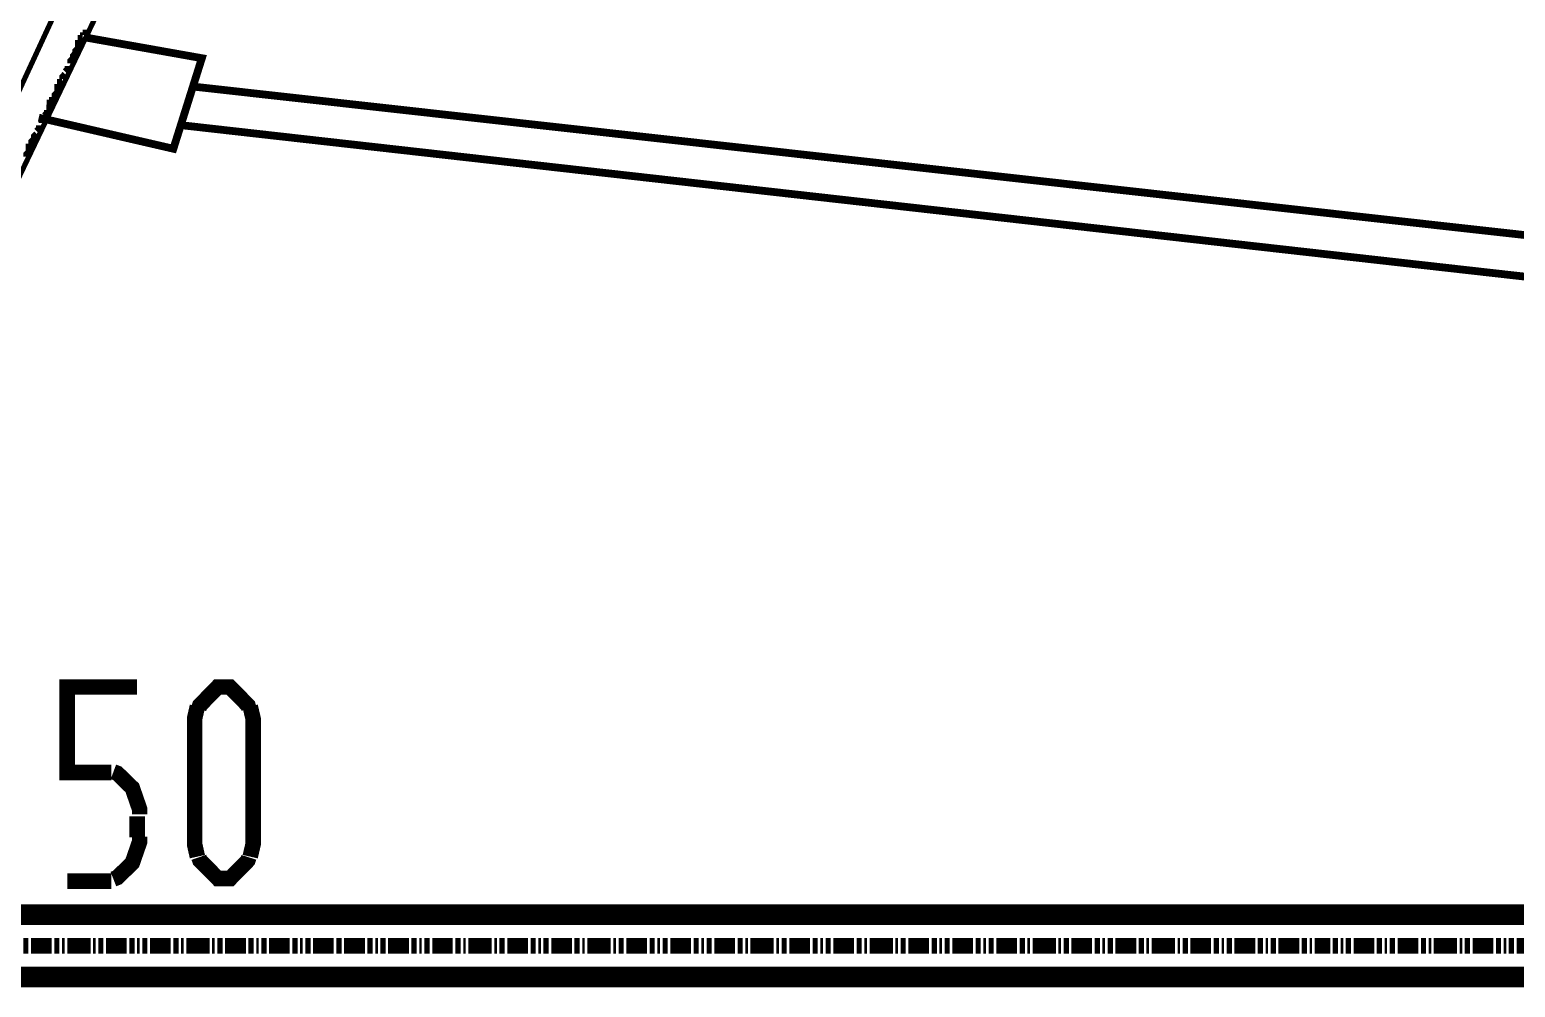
# Model space of a CAD drawing. Extents: x 0.4 to 11.4, y 0.4 to 16.2.
# Drawn here: x 7.55 to 8.507, y 9.036 to 9.653 of the extents above; entities that cross this region are included whole.
import ezdxf

# ---------------------------------------------------------------- set-up
doc = ezdxf.new("R2010")
doc.units = 0
doc.header["$MEASUREMENT"] = 0

msp = doc.modelspace()

# ---------------------------------------------------------------- linework, layer by layer
at = {"color": 0}
for points, const_width in [([(7.7761, 10.0444), (7.3361, 9.12446), (7.29943, 9.15446), (7.73942, 10.0744)], 0.00333), ([(7.33279, 9.15776), (7.7411, 10.0411), (7.71946, 10.0595)], 0.00333), ([(7.5861, 9.65278), (7.5861, 9.6511)], 0.00333), ([(7.5861, 9.64779), (7.66114, 9.63444), (7.64279, 9.57611), (7.5561, 9.59614)], 0.005), ([(7.58442, 9.64779), (7.58279, 9.64779), (7.58279, 9.64611), (7.58279, 9.64442), (7.58111, 9.64442), (7.58111, 9.64279), (7.58111, 9.64111), (7.57943, 9.63943), (7.57943, 9.63781), (7.57781, 9.63613), (7.57781, 9.63444), (7.57611, 9.63276), (7.57611, 9.63112)], 0.00333), ([(7.58442, 9.6511), (7.58442, 9.64947)], 0.00333), ([(7.57275, 9.62446), (7.57112, 9.62278), (7.57112, 9.6211)], 0.00333), ([(7.57443, 9.62944), (7.57443, 9.62776), (7.57275, 9.62608)], 0.00333), ([(7.57112, 9.61947), (7.56944, 9.61947), (7.56944, 9.61778), (7.56944, 9.6161), (7.56776, 9.6161), (7.56776, 9.61442), (7.56776, 9.61279), (7.56614, 9.61111), (7.56614, 9.60943)], 0.00333), ([(9.82275, 9.37446), (7.65608, 9.6161)], 0.005), ([(7.56446, 9.60943), (7.56446, 9.60781), (7.56446, 9.60612), (7.56278, 9.60612), (7.56278, 9.60444), (7.56278, 9.60275), (7.56108, 9.60275)], 0.00333), ([(7.55946, 9.59614), (7.55778, 9.59446), (7.55778, 9.59278)], 0.00333), ([(7.56108, 9.60113), (7.56108, 9.59944), (7.55946, 9.59776)], 0.00333), ([(7.55447, 9.5861), (7.55279, 9.58442), (7.55279, 9.58279), (7.55111, 9.58111), (7.55111, 9.57943), (7.55111, 9.57781), (7.54943, 9.57781), (7.54943, 9.57611), (7.54943, 9.57443), (7.54779, 9.57275), (7.54779, 9.57112)], 0.00333), ([(7.5561, 9.5911), (7.5561, 9.58946), (7.55447, 9.58778)], 0.00333), ([(9.83778, 9.34446), (7.64947, 9.5911)], 0.005), ([(7.60275, 9.17443), (7.57443, 9.17443), (7.57443, 9.22944), (7.61947, 9.22944)], 0.01), ([(7.69146, 9.21556), (7.69081, 9.21767), (7.67919, 9.22944), (7.67529, 9.22944), (7.67128, 9.22944), (7.65983, 9.21767), (7.65912, 9.21556)], 0.01), ([(7.65826, 9.21701), (7.65647, 9.20915), (7.65647, 9.12815), (7.65826, 9.12022)], 0.01), ([(7.69228, 9.12022), (7.69412, 9.12815), (7.69412, 9.20915), (7.69228, 9.21701)], 0.01), ([(7.6211, 9.14751), (7.6211, 9.15067), (7.61632, 9.1645), (7.60667, 9.17389), (7.60417, 9.17481)], 0.01), ([(7.61947, 9.13276), (7.61947, 9.14611)], 0.01), ([(7.60417, 9.10579), (7.60667, 9.10678), (7.61632, 9.11615), (7.6211, 9.12993), (7.6211, 9.13308)], 0.01), ([(7.65918, 9.11979), (7.65989, 9.11774), (7.67144, 9.10612), (7.67529, 9.10612), (7.67936, 9.10612), (7.69075, 9.11774), (7.6914, 9.11979)], 0.01), ([(7.57443, 9.10444), (7.60275, 9.10444)], 0.01)]:
    msp.add_lwpolyline(points, dxfattribs=dict(at, const_width=const_width))
at = {"color": 142}
for points, const_width in [([(9.29943, 9.08279), (7.12446, 9.08279)], 0.01333), ([(7.54611, 9.06278), (7.54779, 9.06278), (7.54943, 9.06278)], 0.01), ([(7.55111, 9.06278), (7.55279, 9.06278), (7.55447, 9.06278), (7.5561, 9.06278)], 0.01), ([(7.5561, 9.06278), (7.55778, 9.06278), (7.55946, 9.06278), (7.56108, 9.06278), (7.56278, 9.06278)], 0.01), ([(7.56278, 9.06278), (7.56446, 9.06278)], 0.01), ([(7.56614, 9.06278), (7.56776, 9.06278), (7.56944, 9.06278)], 0.01), ([(7.57112, 9.06278), (7.57275, 9.06278)], 0.01), ([(7.57443, 9.06278), (7.57611, 9.06278), (7.57781, 9.06278), (7.57943, 9.06278)], 0.01), ([(7.57943, 9.06278), (7.58111, 9.06278), (7.58279, 9.06278), (7.58442, 9.06278), (7.5861, 9.06278)], 0.01), ([(7.5861, 9.06278), (7.58778, 9.06278), (7.58946, 9.06278)], 0.01), ([(7.5911, 9.06278), (7.59278, 9.06278)], 0.01), ([(7.59446, 9.06278), (7.59614, 9.06278), (7.59776, 9.06278)], 0.01), ([(7.59944, 9.06278), (7.60113, 9.06278), (7.60275, 9.06278), (7.60444, 9.06278)], 0.01), ([(7.60444, 9.06278), (7.60612, 9.06278), (7.60781, 9.06278), (7.60943, 9.06278), (7.61111, 9.06278)], 0.01), ([(7.61111, 9.06278), (7.61279, 9.06278)], 0.01), ([(7.61442, 9.06278), (7.6161, 9.06278), (7.61778, 9.06278)], 0.01), ([(7.61947, 9.06278), (7.6211, 9.06278)], 0.01), ([(7.62278, 9.06278), (7.62446, 9.06278), (7.62608, 9.06278)], 0.01), ([(7.62776, 9.06278), (7.62944, 9.06278), (7.63112, 9.06278), (7.63276, 9.06278)], 0.01), ([(7.63276, 9.06278), (7.63444, 9.06278), (7.63613, 9.06278), (7.63781, 9.06278), (7.63943, 9.06278)], 0.01), ([(7.63943, 9.06278), (7.64111, 9.06278)], 0.01), ([(7.64279, 9.06278), (7.64442, 9.06278), (7.64611, 9.06278)], 0.01), ([(7.64779, 9.06278), (7.64947, 9.06278)], 0.01), ([(7.6511, 9.06278), (7.65278, 9.06278), (7.65446, 9.06278), (7.65608, 9.06278)], 0.01), ([(7.65608, 9.06278), (7.65776, 9.06278), (7.65944, 9.06278), (7.66114, 9.06278), (7.66276, 9.06278)], 0.01), ([(7.66276, 9.06278), (7.66444, 9.06278), (7.66613, 9.06278)], 0.01), ([(7.66775, 9.06278), (7.66943, 9.06278)], 0.01), ([(7.67111, 9.06278), (7.67279, 9.06278), (7.67443, 9.06278)], 0.01), ([(7.67611, 9.06278), (7.67779, 9.06278), (7.67947, 9.06278), (7.6811, 9.06278)], 0.01), ([(7.6811, 9.06278), (7.68278, 9.06278), (7.68446, 9.06278), (7.68608, 9.06278), (7.68778, 9.06278)], 0.01), ([(7.68778, 9.06278), (7.68946, 9.06278)], 0.01), ([(7.69114, 9.06278), (7.69276, 9.06278), (7.69444, 9.06278)], 0.01), ([(7.69612, 9.06278), (7.69775, 9.06278)], 0.01), ([(7.69943, 9.06278), (7.70111, 9.06278), (7.70281, 9.06278)], 0.01), ([(7.70443, 9.06278), (7.70611, 9.06278), (7.70779, 9.06278), (7.70942, 9.06278)], 0.01), ([(7.70942, 9.06278), (7.7111, 9.06278), (7.71278, 9.06278), (7.71446, 9.06278), (7.7161, 9.06278)], 0.01), ([(7.7161, 9.06278), (7.71778, 9.06278)], 0.01), ([(7.71946, 9.06278), (7.72114, 9.06278), (7.72276, 9.06278)], 0.01), ([(7.72444, 9.06278), (7.72613, 9.06278)], 0.01), ([(7.72775, 9.06278), (7.72944, 9.06278), (7.73112, 9.06278)], 0.01), ([(7.73281, 9.06278), (7.73443, 9.06278), (7.73611, 9.06278), (7.73779, 9.06278)], 0.01), ([(7.73779, 9.06278), (7.73942, 9.06278), (7.7411, 9.06278), (7.74278, 9.06278), (7.74447, 9.06278)], 0.01), ([(7.74447, 9.06278), (7.7461, 9.06278)], 0.01), ([(7.74778, 9.06278), (7.74946, 9.06278), (7.75108, 9.06278)], 0.01), ([(7.75276, 9.06278), (7.75444, 9.06278), (7.75612, 9.06278), (7.75776, 9.06278)], 0.01), ([(7.75776, 9.06278), (7.75944, 9.06278), (7.76113, 9.06278), (7.76281, 9.06278), (7.76443, 9.06278)], 0.01), ([(7.76443, 9.06278), (7.76611, 9.06278)], 0.01), ([(7.76779, 9.06278), (7.76942, 9.06278), (7.77111, 9.06278)], 0.01), ([(7.77279, 9.06278), (7.77447, 9.06278)], 0.01), ([(7.7761, 9.06278), (7.77778, 9.06278), (7.77946, 9.06278)], 0.01), ([(7.78108, 9.06278), (7.78276, 9.06278), (7.78444, 9.06278), (7.78614, 9.06278)], 0.01), ([(7.78614, 9.06278), (7.78776, 9.06278), (7.78944, 9.06278), (7.79113, 9.06278), (7.79275, 9.06278)], 0.01), ([(7.79275, 9.06278), (7.79443, 9.06278)], 0.01), ([(7.79611, 9.06278), (7.79779, 9.06278), (7.79943, 9.06278)], 0.01), ([(7.80111, 9.06278), (7.80279, 9.06278)], 0.01), ([(7.80447, 9.06278), (7.8061, 9.06278), (7.80778, 9.06278)], 0.01), ([(7.80946, 9.06278), (7.81108, 9.06278), (7.81278, 9.06278), (7.81446, 9.06278)], 0.01), ([(7.81446, 9.06278), (7.81614, 9.06278), (7.81776, 9.06278), (7.81944, 9.06278), (7.82112, 9.06278)], 0.01), ([(7.82112, 9.06278), (7.82275, 9.06278)], 0.01), ([(7.82443, 9.06278), (7.82611, 9.06278), (7.82781, 9.06278)], 0.01), ([(7.82943, 9.06278), (7.83111, 9.06278)], 0.01), ([(7.83279, 9.06278), (7.83442, 9.06278), (7.8361, 9.06278), (7.83778, 9.06278)], 0.01), ([(7.83778, 9.06278), (7.83946, 9.06278), (7.8411, 9.06278), (7.84278, 9.06278), (7.84446, 9.06278)], 0.01), ([(7.84446, 9.06278), (7.84614, 9.06278), (7.84776, 9.06278)], 0.01), ([(7.84944, 9.06278), (7.85113, 9.06278)], 0.01), ([(7.85275, 9.06278), (7.85444, 9.06278), (7.85612, 9.06278)], 0.01), ([(7.85781, 9.06278), (7.85943, 9.06278), (7.86111, 9.06278), (7.86279, 9.06278)], 0.01), ([(7.86279, 9.06278), (7.86442, 9.06278), (7.8661, 9.06278), (7.86778, 9.06278), (7.86947, 9.06278)], 0.01), ([(7.86947, 9.06278), (7.8711, 9.06278)], 0.01), ([(7.87278, 9.06278), (7.87446, 9.06278), (7.87608, 9.06278)], 0.01), ([(7.87776, 9.06278), (7.87944, 9.06278)], 0.01), ([(7.88112, 9.06278), (7.88276, 9.06278), (7.88444, 9.06278)], 0.01), ([(7.88613, 9.06278), (7.88781, 9.06278), (7.88943, 9.06278), (7.89111, 9.06278)], 0.01), ([(7.89111, 9.06278), (7.89279, 9.06278), (7.89442, 9.06278), (7.89611, 9.06278), (7.89779, 9.06278)], 0.01), ([(7.89779, 9.06278), (7.89947, 9.06278)], 0.01), ([(7.9011, 9.06278), (7.90278, 9.06278), (7.90446, 9.06278)], 0.01), ([(7.90608, 9.06278), (7.90776, 9.06278)], 0.01), ([(7.90944, 9.06278), (7.91114, 9.06278), (7.91276, 9.06278), (7.91444, 9.06278)], 0.01), ([(7.91444, 9.06278), (7.91613, 9.06278), (7.91775, 9.06278), (7.91943, 9.06278), (7.92111, 9.06278)], 0.01), ([(7.92111, 9.06278), (7.92279, 9.06278), (7.92443, 9.06278)], 0.01), ([(7.92611, 9.06278), (7.92779, 9.06278)], 0.01), ([(7.92947, 9.06278), (7.9311, 9.06278), (7.93278, 9.06278)], 0.01), ([(7.93446, 9.06278), (7.93608, 9.06278), (7.93778, 9.06278), (7.93946, 9.06278)], 0.01), ([(7.93946, 9.06278), (7.94114, 9.06278), (7.94276, 9.06278), (7.94444, 9.06278), (7.94612, 9.06278)], 0.01), ([(7.94612, 9.06278), (7.94775, 9.06278)], 0.01), ([(7.94943, 9.06278), (7.95111, 9.06278), (7.95281, 9.06278)], 0.01), ([(7.95443, 9.06278), (7.95611, 9.06278)], 0.01), ([(7.95779, 9.06278), (7.95942, 9.06278), (7.9611, 9.06278)], 0.01), ([(7.96278, 9.06278), (7.96446, 9.06278), (7.9661, 9.06278), (7.96778, 9.06278)], 0.01), ([(7.96778, 9.06278), (7.96946, 9.06278), (7.97114, 9.06278), (7.97276, 9.06278), (7.97444, 9.06278)], 0.01), ([(7.97444, 9.06278), (7.97613, 9.06278)], 0.01), ([(7.97775, 9.06278), (7.97944, 9.06278), (7.98112, 9.06278)], 0.01), ([(7.98281, 9.06278), (7.98443, 9.06278)], 0.01), ([(7.98611, 9.06278), (7.98779, 9.06278), (7.98942, 9.06278)], 0.01), ([(7.9911, 9.06278), (7.99278, 9.06278), (7.99447, 9.06278), (7.9961, 9.06278)], 0.01), ([(7.9961, 9.06278), (7.99778, 9.06278), (7.99946, 9.06278), (8.00108, 9.06278), (8.00276, 9.06278)], 0.01), ([(8.00276, 9.06278), (8.00444, 9.06278)], 0.01), ([(8.00612, 9.06278), (8.00776, 9.06278), (8.00944, 9.06278)], 0.01), ([(8.01113, 9.06278), (8.01281, 9.06278)], 0.01), ([(8.01443, 9.06278), (8.01611, 9.06278), (8.01779, 9.06278), (8.01942, 9.06278)], 0.01), ([(8.01942, 9.06278), (8.02111, 9.06278), (8.02279, 9.06278), (8.02447, 9.06278), (8.0261, 9.06278)], 0.01), ([(8.0261, 9.06278), (8.02778, 9.06278), (8.02946, 9.06278)], 0.01), ([(8.03108, 9.06278), (8.03276, 9.06278)], 0.01), ([(8.03444, 9.06278), (8.03614, 9.06278), (8.03776, 9.06278)], 0.01), ([(8.03944, 9.06278), (8.04113, 9.06278), (8.04275, 9.06278), (8.04443, 9.06278)], 0.01), ([(8.04443, 9.06278), (8.04611, 9.06278), (8.04779, 9.06278), (8.04943, 9.06278), (8.05111, 9.06278)], 0.01), ([(8.05111, 9.06278), (8.05279, 9.06278)], 0.01), ([(8.05447, 9.06278), (8.0561, 9.06278), (8.05778, 9.06278)], 0.01), ([(8.05946, 9.06278), (8.06108, 9.06278)], 0.01), ([(8.06278, 9.06278), (8.06446, 9.06278), (8.06614, 9.06278)], 0.01), ([(8.06776, 9.06278), (8.06944, 9.06278), (8.07112, 9.06278), (8.07275, 9.06278)], 0.01), ([(8.07275, 9.06278), (8.07443, 9.06278), (8.07611, 9.06278), (8.07781, 9.06278), (8.07943, 9.06278)], 0.01), ([(8.07943, 9.06278), (8.08111, 9.06278)], 0.01), ([(8.08279, 9.06278), (8.08442, 9.06278), (8.0861, 9.06278)], 0.01), ([(8.08778, 9.06278), (8.08946, 9.06278)], 0.01), ([(8.0911, 9.06278), (8.09278, 9.06278), (8.09446, 9.06278), (8.09614, 9.06278)], 0.01), ([(8.09614, 9.06278), (8.09776, 9.06278), (8.09944, 9.06278), (8.10113, 9.06278), (8.10275, 9.06278)], 0.01), ([(8.10275, 9.06278), (8.10444, 9.06278), (8.10612, 9.06278)], 0.01), ([(8.10781, 9.06278), (8.10943, 9.06278)], 0.01), ([(8.11111, 9.06278), (8.11279, 9.06278), (8.11442, 9.06278)], 0.01), ([(8.1161, 9.06278), (8.11778, 9.06278), (8.11947, 9.06278), (8.1211, 9.06278)], 0.01), ([(8.1211, 9.06278), (8.12278, 9.06278), (8.12446, 9.06278), (8.12608, 9.06278), (8.12776, 9.06278)], 0.01), ([(8.12776, 9.06278), (8.12944, 9.06278)], 0.01), ([(8.13112, 9.06278), (8.13276, 9.06278), (8.13444, 9.06278)], 0.01), ([(8.13613, 9.06278), (8.13781, 9.06278)], 0.01), ([(8.13943, 9.06278), (8.14111, 9.06278), (8.14279, 9.06278)], 0.01), ([(8.14442, 9.06278), (8.14611, 9.06278), (8.14779, 9.06278), (8.14947, 9.06278)], 0.01), ([(8.14947, 9.06278), (8.1511, 9.06278), (8.15278, 9.06278), (8.15446, 9.06278), (8.15608, 9.06278)], 0.01), ([(8.15608, 9.06278), (8.15776, 9.06278)], 0.01), ([(8.15944, 9.06278), (8.16114, 9.06278), (8.16276, 9.06278)], 0.01), ([(8.16444, 9.06278), (8.16613, 9.06278)], 0.01), ([(8.16775, 9.06278), (8.16943, 9.06278), (8.17111, 9.06278)], 0.01), ([(8.17279, 9.06278), (8.17443, 9.06278), (8.17611, 9.06278), (8.17779, 9.06278)], 0.01), ([(8.17779, 9.06278), (8.17947, 9.06278), (8.1811, 9.06278), (8.18278, 9.06278), (8.18446, 9.06278)], 0.01), ([(8.18446, 9.06278), (8.18608, 9.06278)], 0.01), ([(8.18778, 9.06278), (8.18946, 9.06278), (8.19114, 9.06278)], 0.01), ([(8.19276, 9.06278), (8.19444, 9.06278)], 0.01), ([(8.19612, 9.06278), (8.19775, 9.06278), (8.19943, 9.06278), (8.20111, 9.06278)], 0.01), ([(8.20111, 9.06278), (8.20281, 9.06278), (8.20443, 9.06278), (8.20611, 9.06278), (8.20779, 9.06278)], 0.01), ([(8.20779, 9.06278), (8.20942, 9.06278), (8.2111, 9.06278)], 0.01), ([(8.21278, 9.06278), (8.21446, 9.06278)], 0.01), ([(8.2161, 9.06278), (8.21778, 9.06278), (8.21946, 9.06278)], 0.01), ([(8.22114, 9.06278), (8.22276, 9.06278), (8.22444, 9.06278), (8.22613, 9.06278)], 0.01), ([(8.22613, 9.06278), (8.22775, 9.06278), (8.22944, 9.06278), (8.23112, 9.06278), (8.23281, 9.06278)], 0.01), ([(8.23281, 9.06278), (8.23443, 9.06278)], 0.01), ([(8.23611, 9.06278), (8.23779, 9.06278), (8.23942, 9.06278)], 0.01), ([(8.2411, 9.06278), (8.24278, 9.06278)], 0.01), ([(8.24447, 9.06278), (8.2461, 9.06278), (8.24778, 9.06278)], 0.01), ([(8.24946, 9.06278), (8.25108, 9.06278), (8.25276, 9.06278), (8.25444, 9.06278)], 0.01), ([(8.25444, 9.06278), (8.25612, 9.06278), (8.25776, 9.06278), (8.25944, 9.06278), (8.26113, 9.06278)], 0.01), ([(8.26113, 9.06278), (8.26281, 9.06278)], 0.01), ([(8.26443, 9.06278), (8.26611, 9.06278), (8.26779, 9.06278)], 0.01), ([(8.26942, 9.06278), (8.27111, 9.06278)], 0.01), ([(8.27279, 9.06278), (8.27447, 9.06278), (8.2761, 9.06278), (8.27778, 9.06278)], 0.01), ([(8.27778, 9.06278), (8.27946, 9.06278), (8.28108, 9.06278), (8.28276, 9.06278), (8.28444, 9.06278)], 0.01), ([(8.28444, 9.06278), (8.28614, 9.06278), (8.28776, 9.06278)], 0.01), ([(8.28944, 9.06278), (8.29113, 9.06278)], 0.01), ([(8.29275, 9.06278), (8.29443, 9.06278), (8.29611, 9.06278)], 0.01), ([(8.29779, 9.06278), (8.29943, 9.06278), (8.30111, 9.06278), (8.30279, 9.06278)], 0.01), ([(8.30279, 9.06278), (8.30447, 9.06278), (8.3061, 9.06278), (8.30778, 9.06278), (8.30946, 9.06278)], 0.01), ([(8.30946, 9.06278), (8.31108, 9.06278)], 0.01), ([(8.31278, 9.06278), (8.31446, 9.06278), (8.31614, 9.06278)], 0.01), ([(8.31776, 9.06278), (8.31944, 9.06278)], 0.01), ([(8.32112, 9.06278), (8.32275, 9.06278), (8.32443, 9.06278)], 0.01), ([(8.32611, 9.06278), (8.32781, 9.06278), (8.32943, 9.06278), (8.33111, 9.06278)], 0.01), ([(8.33111, 9.06278), (8.33279, 9.06278), (8.33442, 9.06278), (8.3361, 9.06278), (8.33778, 9.06278)], 0.01), ([(8.33778, 9.06278), (8.33946, 9.06278)], 0.01), ([(8.3411, 9.06278), (8.34278, 9.06278), (8.34446, 9.06278)], 0.01), ([(8.34614, 9.06278), (8.34776, 9.06278)], 0.01), ([(8.34944, 9.06278), (8.35113, 9.06278), (8.35275, 9.06278)], 0.01), ([(8.35444, 9.06278), (8.35612, 9.06278), (8.35781, 9.06278), (8.35943, 9.06278)], 0.01), ([(8.35943, 9.06278), (8.36111, 9.06278), (8.36279, 9.06278), (8.36442, 9.06278), (8.3661, 9.06278)], 0.01), ([(8.3661, 9.06278), (8.36778, 9.06278)], 0.01), ([(8.36947, 9.06278), (8.3711, 9.06278), (8.37278, 9.06278)], 0.01), ([(8.37446, 9.06278), (8.37608, 9.06278)], 0.01), ([(8.37776, 9.06278), (8.37944, 9.06278), (8.38112, 9.06278), (8.38276, 9.06278)], 0.01), ([(8.38276, 9.06278), (8.38444, 9.06278), (8.38613, 9.06278), (8.38781, 9.06278)], 0.01), ([(8.38943, 9.06278), (8.39111, 9.06278), (8.39279, 9.06278)], 0.01), ([(8.39442, 9.06278), (8.39611, 9.06278)], 0.01), ([(8.39779, 9.06278), (8.39947, 9.06278), (8.4011, 9.06278)], 0.01), ([(8.40278, 9.06278), (8.40446, 9.06278), (8.40608, 9.06278), (8.40776, 9.06278)], 0.01), ([(8.40776, 9.06278), (8.40944, 9.06278), (8.41114, 9.06278), (8.41276, 9.06278), (8.41444, 9.06278)], 0.01), ([(8.41444, 9.06278), (8.41613, 9.06278)], 0.01), ([(8.41775, 9.06278), (8.41943, 9.06278), (8.42111, 9.06278)], 0.01), ([(8.42279, 9.06278), (8.42443, 9.06278)], 0.01), ([(8.42611, 9.06278), (8.42779, 9.06278), (8.42947, 9.06278)], 0.01), ([(8.4311, 9.06278), (8.43278, 9.06278), (8.43446, 9.06278), (8.43608, 9.06278)], 0.01), ([(8.43608, 9.06278), (8.43778, 9.06278), (8.43946, 9.06278), (8.44114, 9.06278), (8.44276, 9.06278)], 0.01), ([(8.44276, 9.06278), (8.44444, 9.06278)], 0.01), ([(8.44612, 9.06278), (8.44775, 9.06278), (8.44943, 9.06278)], 0.01), ([(8.45111, 9.06278), (8.45281, 9.06278)], 0.01), ([(8.45443, 9.06278), (8.45611, 9.06278), (8.45779, 9.06278), (8.45942, 9.06278)], 0.01), ([(8.45942, 9.06278), (8.4611, 9.06278), (8.46278, 9.06278), (8.46446, 9.06278), (8.4661, 9.06278)], 0.01), ([(8.4661, 9.06278), (8.46778, 9.06278), (8.46946, 9.06278)], 0.01), ([(8.47114, 9.06278), (8.47276, 9.06278)], 0.01), ([(8.47444, 9.06278), (8.47613, 9.06278), (8.47775, 9.06278)], 0.01), ([(8.47944, 9.06278), (8.48112, 9.06278), (8.48281, 9.06278), (8.48443, 9.06278)], 0.01), ([(8.48443, 9.06278), (8.48611, 9.06278), (8.48779, 9.06278), (8.48942, 9.06278), (8.4911, 9.06278)], 0.01), ([(8.4911, 9.06278), (8.49278, 9.06278)], 0.01), ([(8.49447, 9.06278), (8.4961, 9.06278), (8.49778, 9.06278)], 0.01), ([(8.49946, 9.06278), (8.50108, 9.06278)], 0.01), ([(8.50276, 9.06278), (8.50444, 9.06278), (8.50612, 9.06278)], 0.01), ([(8.50776, 9.06278), (8.50944, 9.06278), (8.51113, 9.06278), (8.51281, 9.06278)], 0.01), ([(9.29943, 9.04275), (7.12446, 9.04275)], 0.01333)]:
    msp.add_lwpolyline(points, dxfattribs=dict(at, const_width=const_width))
at = {"color": 142, "const_width": 0.01}
for points in [[(7.5561, 9.06278), (7.5561, 9.06278)], [(7.56278, 9.06278), (7.56278, 9.06278)], [(7.57943, 9.06278), (7.57943, 9.06278)], [(7.5861, 9.06278), (7.5861, 9.06278)], [(7.60444, 9.06278), (7.60444, 9.06278)], [(7.61111, 9.06278), (7.61111, 9.06278)], [(7.63276, 9.06278), (7.63276, 9.06278)], [(7.63943, 9.06278), (7.63943, 9.06278)], [(7.65608, 9.06278), (7.65608, 9.06278)], [(7.66276, 9.06278), (7.66276, 9.06278)], [(7.6811, 9.06278), (7.6811, 9.06278)], [(7.68778, 9.06278), (7.68778, 9.06278)], [(7.70942, 9.06278), (7.70942, 9.06278)], [(7.7161, 9.06278), (7.7161, 9.06278)], [(7.73779, 9.06278), (7.73779, 9.06278)], [(7.74447, 9.06278), (7.74447, 9.06278)], [(7.75776, 9.06278), (7.75776, 9.06278)], [(7.76443, 9.06278), (7.76443, 9.06278)], [(7.78614, 9.06278), (7.78614, 9.06278)], [(7.79275, 9.06278), (7.79275, 9.06278)], [(7.81446, 9.06278), (7.81446, 9.06278)], [(7.82112, 9.06278), (7.82112, 9.06278)], [(7.83778, 9.06278), (7.83778, 9.06278)], [(7.84446, 9.06278), (7.84446, 9.06278)], [(7.86279, 9.06278), (7.86279, 9.06278)], [(7.86947, 9.06278), (7.86947, 9.06278)], [(7.89111, 9.06278), (7.89111, 9.06278)], [(7.89779, 9.06278), (7.89779, 9.06278)], [(7.91444, 9.06278), (7.91444, 9.06278)], [(7.92111, 9.06278), (7.92111, 9.06278)], [(7.93946, 9.06278), (7.93946, 9.06278)], [(7.94612, 9.06278), (7.94612, 9.06278)], [(7.96778, 9.06278), (7.96778, 9.06278)], [(7.97444, 9.06278), (7.97444, 9.06278)], [(7.9961, 9.06278), (7.9961, 9.06278)], [(8.00276, 9.06278), (8.00276, 9.06278)], [(8.01942, 9.06278), (8.01942, 9.06278)], [(8.0261, 9.06278), (8.0261, 9.06278)], [(8.04443, 9.06278), (8.04443, 9.06278)], [(8.05111, 9.06278), (8.05111, 9.06278)], [(8.07275, 9.06278), (8.07275, 9.06278)], [(8.07943, 9.06278), (8.07943, 9.06278)], [(8.09614, 9.06278), (8.09614, 9.06278)], [(8.10275, 9.06278), (8.10275, 9.06278)], [(8.1211, 9.06278), (8.1211, 9.06278)], [(8.12776, 9.06278), (8.12776, 9.06278)], [(8.14947, 9.06278), (8.14947, 9.06278)], [(8.15608, 9.06278), (8.15608, 9.06278)], [(8.17779, 9.06278), (8.17779, 9.06278)], [(8.18446, 9.06278), (8.18446, 9.06278)], [(8.20111, 9.06278), (8.20111, 9.06278)], [(8.20779, 9.06278), (8.20779, 9.06278)], [(8.22613, 9.06278), (8.22613, 9.06278)], [(8.23281, 9.06278), (8.23281, 9.06278)], [(8.25444, 9.06278), (8.25444, 9.06278)], [(8.26113, 9.06278), (8.26113, 9.06278)], [(8.27778, 9.06278), (8.27778, 9.06278)], [(8.28444, 9.06278), (8.28444, 9.06278)], [(8.30279, 9.06278), (8.30279, 9.06278)], [(8.30946, 9.06278), (8.30946, 9.06278)], [(8.33111, 9.06278), (8.33111, 9.06278)], [(8.33778, 9.06278), (8.33778, 9.06278)], [(8.35943, 9.06278), (8.35943, 9.06278)], [(8.3661, 9.06278), (8.3661, 9.06278)], [(8.38276, 9.06278), (8.38276, 9.06278)], [(8.40776, 9.06278), (8.40776, 9.06278)], [(8.41444, 9.06278), (8.41444, 9.06278)], [(8.43608, 9.06278), (8.43608, 9.06278)], [(8.44276, 9.06278), (8.44276, 9.06278)], [(8.45942, 9.06278), (8.45942, 9.06278)], [(8.4661, 9.06278), (8.4661, 9.06278)], [(8.48443, 9.06278), (8.48443, 9.06278)], [(8.4911, 9.06278), (8.4911, 9.06278)]]:
    msp.add_lwpolyline(points, close=True, dxfattribs=at)

doc.saveas('drawing.dxf')
